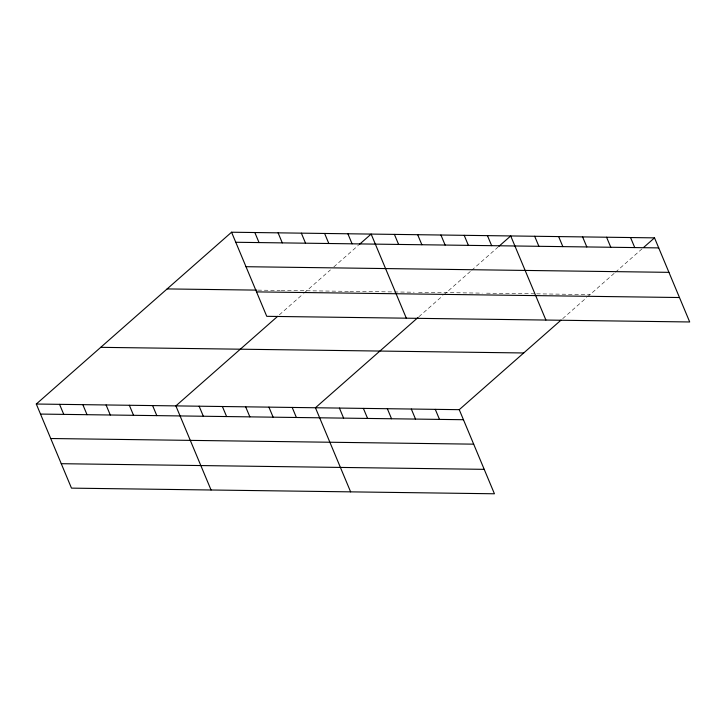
<?xml version="1.0" encoding="UTF-8"?>
<svg xmlns="http://www.w3.org/2000/svg" width="726" height="726" viewBox="0 0 726 726"><rect width="100%" height="100%" fill="white"/><g stroke="black" fill="none" stroke-linecap="round" stroke-linejoin="round"><path stroke-width="0.54" stroke-dasharray="3.63 2.72" d="M279.319 314.875L303.386 293.703M304.212 292.968L330.448 269.89M333.833 266.905L358.426 245.27M418.893 316.736L442.96 295.564M443.786 294.829L470.865 271.007M471.709 270.263L498 247.13M562.695 318.66L586.762 297.478M587.588 296.752L614.668 272.922M615.512 272.177L642.646 248.31M257.966 290.128L280.118 290.427M281.225 290.436L348.798 291.344M349.905 291.353L414.156 292.215M418.584 292.269L482.227 293.123M486.583 293.177L535.606 293.83M536.695 293.849L590.075 294.556"/><path stroke-width="1.09" d="M36.3 404.028L459.249 409.673L494.433 493.78L71.484 488.135L36.3 404.028L231.567 232.22L654.516 237.865L689.7 321.972L266.751 316.327L231.567 232.22M277.659 316.336L175.874 405.898L211.057 489.996M359.27 244.526L371.14 234.081L406.324 318.188M418.058 317.471L315.447 407.758L350.631 491.865M498.844 246.386L510.714 235.941L545.898 320.048M459.249 409.673L561.035 320.121M643.499 247.557L654.516 237.865M235.769 242.266L658.718 247.902M245.996 266.705L668.945 272.35M167.134 288.921L256.859 290.119M256.532 291.888L679.472 297.524M100.742 347.337L523.691 352.972M40.502 414.074L463.451 419.719M50.729 438.513L473.67 444.158M61.256 463.696L484.206 469.341M630.549 237.547L634.751 247.584M606.582 237.22L610.784 247.267M582.615 236.903L586.817 246.949M558.648 236.585L562.85 246.622M534.681 236.268L538.883 246.305M487.455 235.632L491.656 245.678M464.195 235.324L468.388 245.37M440.927 235.015L445.129 245.052M417.668 234.707L421.87 244.744M394.409 234.389L398.601 244.435M435.282 409.355L439.484 419.392M347.881 233.772L352.083 243.818M411.315 409.037L415.517 419.074M324.622 233.463L328.814 243.509M387.348 408.711L391.55 418.757M301.354 233.155L305.555 243.192M363.381 408.393L367.583 418.439M278.094 232.837L282.296 242.883M339.414 408.076L343.616 418.122M254.835 232.529L259.037 242.575M292.188 407.44L296.38 417.486M268.919 407.132L273.121 417.178M245.66 406.823L249.862 416.869M222.401 406.515L226.603 416.561M199.133 406.206L203.334 416.243M152.614 405.58L156.816 415.626M129.346 405.271L133.548 415.317M106.087 404.963L110.288 415.009M82.828 404.654L87.029 414.691M59.559 404.346L63.761 414.383"/></g></svg>
